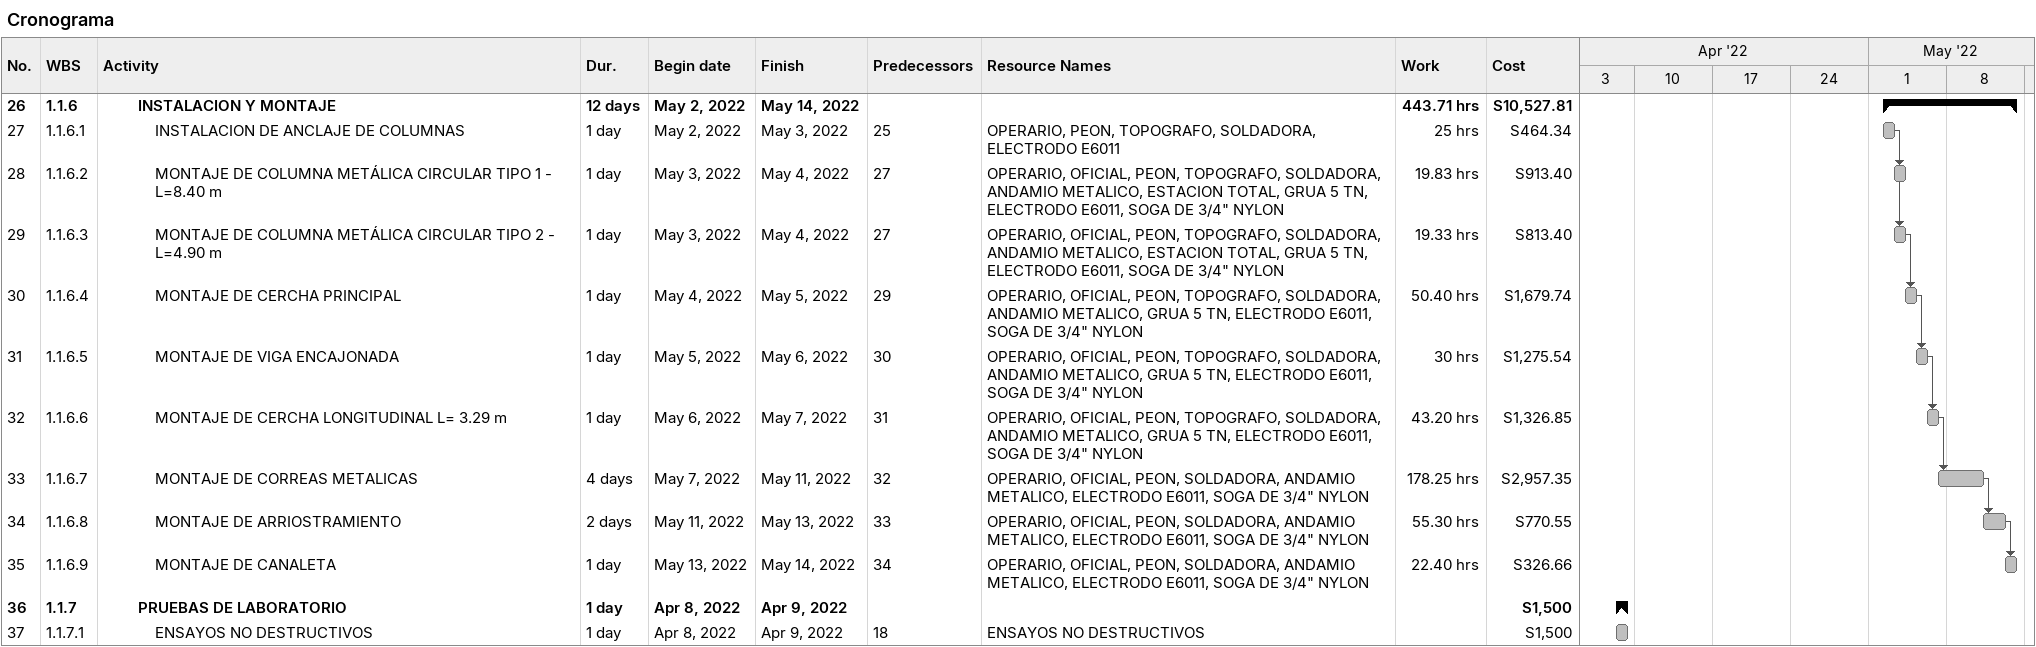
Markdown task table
Cronograma

| ID | WBS | Task | Duration | Start | Finish | Predecessors | Resources | Work (h) | Cost (S) |
|---|---|---|---|---|---|---|---|---|---|
| 26 | 1.1.6 | **INSTALACION Y MONTAJE** | 12d | 2022-05-02 | 2022-05-14 |  |  | 443.71 | 10527.81 |
| 27 | 1.1.6.1 | INSTALACION DE ANCLAJE DE COLUMNAS | 1d | 2022-05-02 | 2022-05-03 | 25 | OPERARIO, PEON, TOPOGRAFO, SOLDADORA, ELECTRODO E6011 | 25 | 464.34 |
| 28 | 1.1.6.2 | MONTAJE DE COLUMNA METÁLICA CIRCULAR TIPO 1 - L=8.40 m | 1d | 2022-05-03 | 2022-05-04 | 27 | OPERARIO, OFICIAL, PEON, TOPOGRAFO, SOLDADORA, ANDAMIO METALICO, ESTACION TOTAL, GRUA 5 TN, ELECTRODO E6011, SOGA DE 3/4" NYLON | 19.83 | 913.40 |
| 29 | 1.1.6.3 | MONTAJE DE COLUMNA METÁLICA CIRCULAR TIPO 2 - L=4.90 m | 1d | 2022-05-03 | 2022-05-04 | 27 | OPERARIO, OFICIAL, PEON, TOPOGRAFO, SOLDADORA, ANDAMIO METALICO, ESTACION TOTAL, GRUA 5 TN, ELECTRODO E6011, SOGA DE 3/4" NYLON | 19.33 | 813.40 |
| 30 | 1.1.6.4 | MONTAJE DE CERCHA PRINCIPAL | 1d | 2022-05-04 | 2022-05-05 | 29 | OPERARIO, OFICIAL, PEON, TOPOGRAFO, SOLDADORA, ANDAMIO METALICO, GRUA 5 TN, ELECTRODO E6011, SOGA DE 3/4" NYLON | 50.40 | 1679.74 |
| 31 | 1.1.6.5 | MONTAJE DE VIGA ENCAJONADA | 1d | 2022-05-05 | 2022-05-06 | 30 | OPERARIO, OFICIAL, PEON, TOPOGRAFO, SOLDADORA, ANDAMIO METALICO, GRUA 5 TN, ELECTRODO E6011, SOGA DE 3/4" NYLON | 30 | 1275.54 |
| 32 | 1.1.6.6 | MONTAJE DE CERCHA LONGITUDINAL L= 3.29 m | 1d | 2022-05-06 | 2022-05-07 | 31 | OPERARIO, OFICIAL, PEON, TOPOGRAFO, SOLDADORA, ANDAMIO METALICO, GRUA 5 TN, ELECTRODO E6011, SOGA DE 3/4" NYLON | 43.20 | 1326.85 |
| 33 | 1.1.6.7 | MONTAJE DE CORREAS METALICAS | 4d | 2022-05-07 | 2022-05-11 | 32 | OPERARIO, OFICIAL, PEON, SOLDADORA, ANDAMIO METALICO, ELECTRODO E6011, SOGA DE 3/4" NYLON | 178.25 | 2957.35 |
| 34 | 1.1.6.8 | MONTAJE DE ARRIOSTRAMIENTO | 2d | 2022-05-11 | 2022-05-13 | 33 | OPERARIO, OFICIAL, PEON, SOLDADORA, ANDAMIO METALICO, ELECTRODO E6011, SOGA DE 3/4" NYLON | 55.30 | 770.55 |
| 35 | 1.1.6.9 | MONTAJE DE CANALETA | 1d | 2022-05-13 | 2022-05-14 | 34 | OPERARIO, OFICIAL, PEON, SOLDADORA, ANDAMIO METALICO, ELECTRODO E6011, SOGA DE 3/4" NYLON | 22.40 | 326.66 |
| 36 | 1.1.7 | **PRUEBAS DE LABORATORIO** | 1d | 2022-04-08 | 2022-04-09 |  |  |  | 1500 |
| 37 | 1.1.7.1 | ENSAYOS NO DESTRUCTIVOS | 1d | 2022-04-08 | 2022-04-09 | 18 | ENSAYOS NO DESTRUCTIVOS |  | 1500 |
